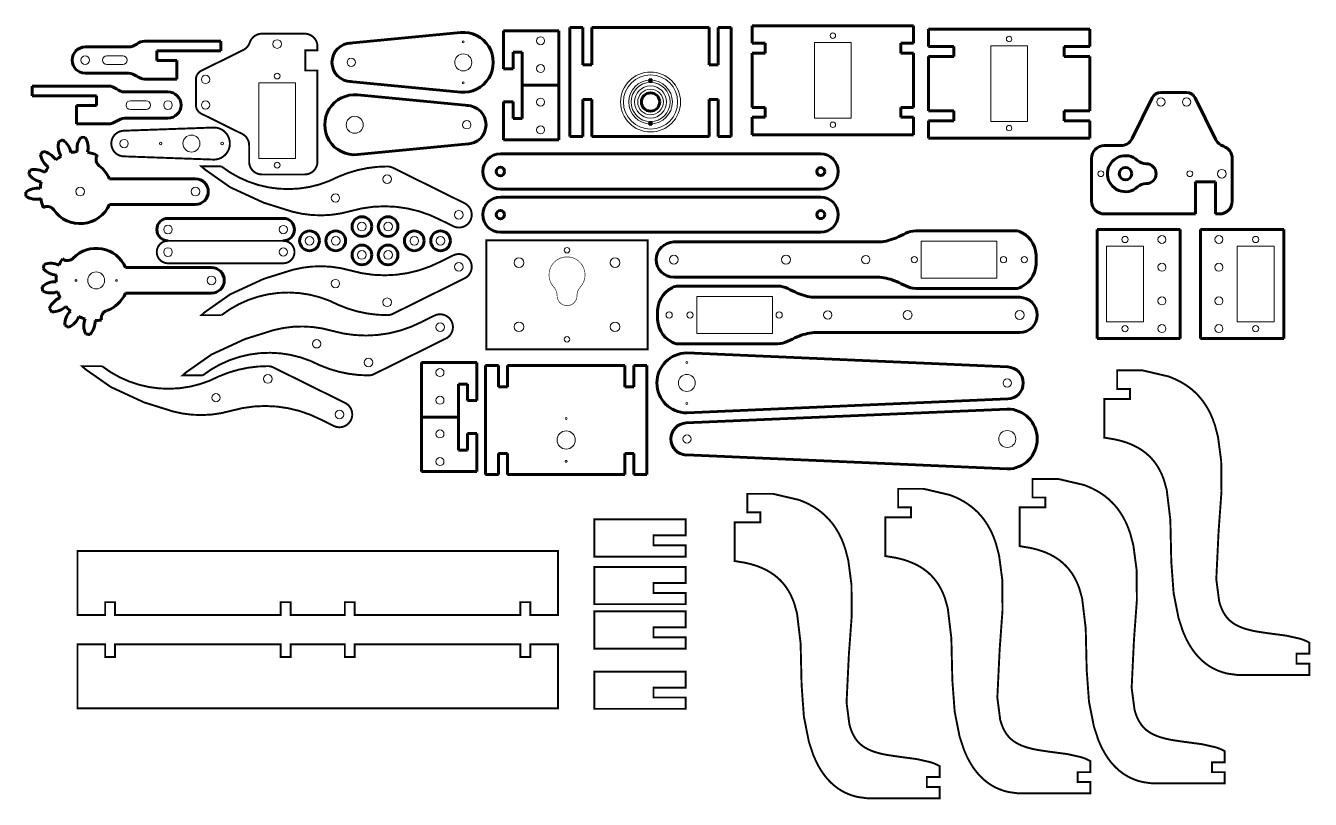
# Model space of a CAD drawing. Header units: millimetres. Extents: x 104 to 909, y -370 to 77.
# Drawn here: x 508.2 to 909.2, y -182.3 to 59.1 of the extents above; entities that cross this region are included whole.
import ezdxf

# ---------------------------------------------------------------- set-up
doc = ezdxf.new("R2010")
doc.units = ezdxf.units.MM
for name, pattern in [('K5LT32768', [0]), ('K5LT_BASIC', [0]), ('K5LT_THIN', [0])]:
    doc.linetypes.add(name, pattern=pattern)

# ---------------------------------------------------------------- blocks, each defined once
blk = doc.blocks.new('U0')
at = {"color": 7, "linetype": 'K5LT_THIN', "lineweight": 18}
for p, q in [((886.45, -33.31), (886.45, -9.71)), ((886.45, -9.71), (897.95, -9.71)), ((897.95, -9.71), (897.95, -33.31)), ((897.95, -33.31), (886.45, -33.31))]:
    blk.add_line(p, q, dxfattribs=at)
blk = doc.blocks.new('U1')
at = {"color": 7, "linetype": 'K5LT_THIN', "lineweight": 18}
for p, q in [((845.66, -9.71), (845.66, -33.31)), ((857.16, -9.71), (845.66, -9.71)), ((857.16, -33.31), (857.16, -9.71)), ((845.66, -33.31), (857.16, -33.31))]:
    blk.add_line(p, q, dxfattribs=at)
blk = doc.blocks.new('U2')
at = {"color": 7, "linetype": 'K5LT_THIN', "lineweight": 18}
for p, q in [((787.76, -8.14), (811.36, -8.14)), ((787.76, -19.64), (787.76, -8.14)), ((811.36, -8.14), (811.36, -19.64)), ((811.36, -19.64), (787.76, -19.64))]:
    blk.add_line(p, q, dxfattribs=at)
blk = doc.blocks.new('U3')
at = {"color": 7, "linetype": 'K5LT_THIN', "lineweight": 18}
for p, q in [((741.32, -25.4), (717.72, -25.4)), ((717.72, -25.4), (717.72, -36.9)), ((741.32, -36.9), (741.32, -25.4)), ((717.72, -36.9), (741.32, -36.9))]:
    blk.add_line(p, q, dxfattribs=at)
blk = doc.blocks.new('U73')
at = {"color": 5, "linetype": 'K5LT_BASIC', "true_color": 0x0000ff, "const_width": 0.6}
blk.add_lwpolyline([(605.89, -28.04, 0.103175), (621.08, -31.21, 0.116024), (622.87, -30.79), (645.23, -19.73, 1), (641.69, -12.56), (637.68, -14.54, -0.19194), (609.67, -17.29, 0.13584), (591.53, -17.08), (582.51, -19.9), (572.09, -24.7), (564.22, -30.22), (563.09, -31.21), (569.34, -31.21, -0.292921)], format="xyb", close=True, dxfattribs=at)
at = {"color": 7, "linetype": 'K5LT32768', "lineweight": 18}
for centre, radius in [((643.46, -16.15), 1.35), ((604.93, -21.36), 1.3), ((621.09, -27.21), 1.35)]:
    blk.add_circle(centre, radius, dxfattribs=at)
blk = doc.blocks.new('U74')
at = {"color": 5, "linetype": 'K5LT_BASIC', "true_color": 0x0000ff, "const_width": 0.6}
blk.add_lwpolyline([(605.89, 12.01, -0.103175), (621.08, 15.18, -0.116024), (622.87, 14.76), (645.23, 3.7, -1), (641.69, -3.47), (637.68, -1.49, 0.19194), (609.67, 1.26, -0.13584), (591.53, 1.05), (582.51, 3.87), (572.09, 8.67), (564.22, 14.19), (563.09, 15.18), (569.34, 15.18, 0.292921)], format="xyb", close=True, dxfattribs=at)
at = {"color": 7, "linetype": 'K5LT32768', "lineweight": 18}
for centre, radius in [((621.09, 11.18), 1.35), ((604.93, 5.33), 1.3), ((643.46, 0.12), 1.35)]:
    blk.add_circle(centre, radius, dxfattribs=at)
blk = doc.blocks.new('U75')
at = {"color": 5, "linetype": 'K5LT_BASIC', "true_color": 0x0000ff, "const_width": 0.6}
blk.add_lwpolyline([(552.64, -8.02, 1), (552.64, -15.02), (588.64, -15.02, 1), (588.64, -8.02)], format="xyb", close=True, dxfattribs=at)
at = {"color": 7, "linetype": 'K5LT32768', "lineweight": 18}
for centre, radius in [((552.64, -11.52), 1.35), ((588.64, -11.52), 1.3)]:
    blk.add_circle(centre, radius, dxfattribs=at)
blk = doc.blocks.new('U76')
at = {"color": 5, "linetype": 'K5LT_BASIC', "lineweight": 60, "true_color": 0x0000ff}
blk.add_line((552.64, -1.02), (588.64, -1.02), dxfattribs=at)
at = {"color": 7, "linetype": 'K5LT32768', "lineweight": 18}
for centre, radius in [((552.64, -4.52), 1.35), ((588.64, -4.52), 1.3)]:
    blk.add_circle(centre, radius, dxfattribs=at)
at = {"color": 5, "linetype": 'K5LT_BASIC', "lineweight": 60, "true_color": 0x0000ff}
for centre, start, end in [((552.64, -4.52), 90, 270), ((588.64, -4.52), 270, 90)]:
    blk.add_arc(centre, 3.5, start, end, dxfattribs=at)
blk = doc.blocks.new('U77')
at = {"color": 5, "linetype": 'K5LT_BASIC', "lineweight": 60, "true_color": 0x0000ff}
for p, q in [((513.96, -15.4), (513.63, -16.62)), ((519.89, -13.78), (519.67, -13.64)), ((542.06, -16.36), (539.38, -16.36)), ((566.22, -16.36), (542.06, -16.36)), ((539.38, -24.36), (542.06, -24.36)), ((542.06, -24.36), (566.22, -24.36)), ((531.87, -32.75), (531.83, -32.5))]:
    blk.add_line(p, q, dxfattribs=at)
at = {"color": 7, "linetype": 'K5LT_THIN', "lineweight": 18}
for centre, radius in [((530.22, -20.36), 2.65), ((523.92, -20.36), 0.3), ((536.52, -20.36), 0.3)]:
    blk.add_circle(centre, radius, dxfattribs=at)
at = {"color": 7, "linetype": 'K5LT32768', "lineweight": 18}
blk.add_circle((566.22, -20.36), 1.35, dxfattribs=at)
at = {"color": 5, "linetype": 'K5LT_BASIC', "lineweight": 60, "true_color": 0x0000ff}
for centre, radius, start, end in [((530.22, -20.36), 10, 23.5782, 135.9557), ((516.01, -20.76), 5.74, 62.7358, 110.9401), ((530.22, -20.36), 12.5, 147.4927, 157.8902), ((521.23, -11.67), 2.5, 237.4927, 315.9557), ((518.07, -12.98), 5.74, 219.3749, 267.5791), ((530.22, -20.36), 12.5, 172.4247, 181.8902), ((566.22, -20.36), 4, 270, 90), ((517.4, -26.5), 5.74, 86.7358, 134.9401), ((530.22, -20.36), 17, 187.025, 191.29), ((516.12, -18.56), 5.74, 243.3749, 291.5791), ((530.22, -20.36), 12.5, 196.4247, 205.8902), ((521, -31.18), 5.74, 110.7358, 158.9401), ((530.22, -20.36), 10, 289.1292, 336.4218), ((530.22, -20.36), 17, 211.025, 215.29), ((516.6, -24.45), 5.74, 267.3749, 315.5791), ((526.2, -34), 5.74, 134.7358, 182.9401), ((530.22, -20.36), 12.5, 220.4247, 229.8902), ((519.44, -29.63), 5.74, 291.3749, 339.5791), ((530.22, -20.36), 12.5, 244.4247, 253.8902), ((534.31, -32.17), 2.5, 109.1292, 187.5923), ((530.22, -20.36), 17, 235.025, 239.29), ((532.09, -34.45), 5.74, 158.7358, 206.9401), ((524.15, -33.21), 5.74, 315.3749, 3.5791), ((530.22, -20.36), 12.5, 268.4247, 277.5923), ((530.22, -20.36), 17, 259.025, 263.29)]:
    blk.add_arc(centre, radius, start, end, dxfattribs=at)
blk = doc.blocks.new('U78')
at = {"color": 5, "linetype": 'K5LT_BASIC', "lineweight": 60, "true_color": 0x0000ff}
for p, q in [((526.79, 24.26), (525.53, 24.33)), ((530.42, 18.42), (530.53, 18.65)), ((537.06, 11.33), (534.38, 11.33)), ((561.22, 11.33), (537.06, 11.33)), ((513.72, 2.41), (513.96, 2.51)), ((534.38, 3.33), (537.06, 3.33)), ((537.06, 3.33), (561.22, 3.33))]:
    blk.add_line(p, q, dxfattribs=at)
at = {"color": 7, "linetype": 'K5LT32768', "lineweight": 18}
for centre in [(525.22, 7.33), (561.22, 7.33)]:
    blk.add_circle(centre, 1.35, dxfattribs=at)
at = {"color": 5, "linetype": 'K5LT_BASIC', "lineweight": 60, "true_color": 0x0000ff}
for centre, radius, start, end in [((529.99, 20.72), 5.74, 141.0298, 189.2341), ((521.96, 21.17), 5.74, 344.3907, 32.595), ((524.13, 21.5), 5.74, 165.0298, 213.2341), ((525.22, 7.33), 17, 108.6799, 112.9449), ((516.61, 18.65), 5.74, 8.3907, 56.595), ((525.22, 7.33), 17, 132.6799, 136.9449), ((518.46, 19.84), 5.74, 189.0298, 237.2341), ((512.75, 14.17), 5.74, 32.3907, 80.595), ((525.22, 7.33), 12.5, 118.0796, 127.5452), ((525.22, 7.33), 12.5, 94.0796, 103.5452), ((525.22, 7.33), 12.5, 64.8529, 79.5452), ((532.68, 17.35), 2.5, 154.8529, 233.3159), ((525.22, 7.33), 17, 156.6799, 160.9449), ((513.96, 16.01), 5.74, 213.0298, 261.2341), ((511.05, 8.51), 5.74, 56.3907, 104.595), ((525.22, 7.33), 12.5, 142.0796, 151.5452), ((525.22, 7.33), 10, 23.5782, 53.3159), ((511.8, 2.64), 5.74, 80.3907, 128.595), ((525.22, 7.33), 12.5, 166.0796, 175.5452), ((561.22, 7.33), 4, 270, 90), ((525.22, 7.33), 17, 180.6799, 184.9449), ((511.4, 10.68), 5.74, 237.0298, 285.2341), ((525.22, 7.33), 12.5, 190.0796, 203.1677), ((514.94, 0.21), 2.5, 34.7047, 113.1677), ((525.22, 7.33), 10, 214.7047, 336.4218)]:
    blk.add_arc(centre, radius, start, end, dxfattribs=at)
blk = doc.blocks.new('U80')
at = {"color": 7, "linetype": 'K5LT_THIN', "lineweight": 18}
for p, q in [((580.97, 17.68), (580.97, 41.28)), ((580.97, 41.28), (592.47, 41.28)), ((592.47, 41.28), (592.47, 17.68)), ((592.47, 17.68), (580.97, 17.68))]:
    blk.add_line(p, q, dxfattribs=at)
blk = doc.blocks.new('U79')
at = {"color": 5, "linetype": 'K5LT_BASIC', "true_color": 0x0000ff, "const_width": 0.6}
blk.add_lwpolyline([(581.97, 12.68), (595.3, 12.68, 0.414214), (599.3, 16.68), (599.3, 45.12), (595.55, 45.12), (595.55, 51.42), (599.3, 51.42), (599.3, 52.6, 0.414214), (595.3, 56.6), (581.97, 56.6, 0.323939), (578.17, 53.85, -0.201086), (576.15, 51.52), (563.03, 45.03, 0.285246), (561.36, 42.34), (561.36, 34.34, 0.285246), (563.03, 31.65), (575.75, 25.36, -0.285246), (577.97, 21.78), (577.97, 16.68, 0.414214)], format="xyb", close=True, dxfattribs=at)
at = {"color": 7, "linetype": 'K5LT32768', "lineweight": 18}
for centre, radius in [((586.72, 53.38), 1.35), ((564.36, 42.34), 1.3), ((564.36, 34.34), 1.3)]:
    blk.add_circle(centre, radius, dxfattribs=at)
at = {"color": 7, "linetype": 'K5LT_THIN', "lineweight": 18}
for centre in [(586.72, 43.38), (586.72, 15.58)]:
    blk.add_circle(centre, 0.9, dxfattribs=at)
blk.add_blockref('U80', (0, 0))
blk = doc.blocks.new('U81')
at = {"color": 5, "linetype": 'K5LT_BASIC', "lineweight": 60, "true_color": 0x0000ff}
for p, q in [((526.8, 52.45), (540.43, 52.45)), ((569.15, 54.26), (545.4, 54.26)), ((569.15, 51.26), (569.15, 54.26)), ((549.15, 48.26), (549.15, 51.26)), ((549.15, 51.26), (569.15, 51.26)), ((555.4, 48.26), (549.15, 48.26)), ((555.4, 42.46), (555.4, 48.26)), ((526.8, 44.28), (540.43, 44.28)), ((555.4, 42.46), (545.4, 42.46))]:
    blk.add_line(p, q, dxfattribs=at)
at = {"color": 7, "linetype": 'K5LT_THIN', "lineweight": 18}
for p, q in [((533.57, 49.71), (538.54, 49.71)), ((533.57, 47.01), (538.54, 47.01))]:
    blk.add_line(p, q, dxfattribs=at)
blk.add_circle((526.8, 48.36), 1.35, dxfattribs=at)
at = {"color": 5, "linetype": 'K5LT_BASIC', "lineweight": 60, "true_color": 0x0000ff}
blk.add_arc((526.8, 48.36), 4.09, 90, 270, dxfattribs=at)
at = {"color": 7, "linetype": 'K5LT_THIN', "lineweight": 18}
for centre, start, end in [((533.57, 48.36), 90, 270), ((538.54, 48.36), 270, 90)]:
    blk.add_arc(centre, 1.35, start, end, dxfattribs=at)
at = {"color": 5, "linetype": 'K5LT_BASIC', "lineweight": 60, "true_color": 0x0000ff}
for points in [[(545.4, 54.26), (543.51, 54.35), (542.25, 52.42), (540.32, 52.45)], [(545.4, 42.46), (543.51, 42.38), (542.25, 44.31), (540.32, 44.28)]]:
    blk.add_open_spline(points, degree=3, dxfattribs=at)
blk = doc.blocks.new('U82')
at = {"color": 5, "linetype": 'K5LT_BASIC', "lineweight": 60, "true_color": 0x0000ff}
for p, q in [((510.29, 40.24), (534.04, 40.24)), ((510.29, 40.24), (510.29, 37.24)), ((530.29, 37.24), (510.29, 37.24)), ((530.29, 34.24), (530.29, 37.24)), ((552.64, 38.43), (539, 38.43)), ((524.04, 28.44), (524.04, 34.24)), ((524.04, 34.24), (530.29, 34.24)), ((524.04, 28.44), (534.04, 28.44)), ((552.64, 30.25), (539, 30.25))]:
    blk.add_line(p, q, dxfattribs=at)
at = {"color": 7, "linetype": 'K5LT_THIN', "lineweight": 18}
for p, q in [((545.86, 35.69), (540.9, 35.69)), ((545.86, 32.99), (540.9, 32.99))]:
    blk.add_line(p, q, dxfattribs=at)
blk.add_circle((552.64, 34.34), 1.35, dxfattribs=at)
at = {"color": 5, "linetype": 'K5LT_BASIC', "lineweight": 60, "true_color": 0x0000ff}
blk.add_arc((552.64, 34.34), 4.09, 270, 90, dxfattribs=at)
at = {"color": 7, "linetype": 'K5LT_THIN', "lineweight": 18}
for centre, start, end in [((540.9, 34.34), 90, 270), ((545.86, 34.34), 270, 90)]:
    blk.add_arc(centre, 1.35, start, end, dxfattribs=at)
at = {"color": 5, "linetype": 'K5LT_BASIC', "lineweight": 60, "true_color": 0x0000ff}
for points in [[(534.04, 40.24), (535.93, 40.33), (537.19, 38.39), (539.12, 38.43)], [(534.04, 28.44), (535.93, 28.35), (537.19, 30.29), (539.12, 30.25)]]:
    blk.add_open_spline(points, degree=3, dxfattribs=at)
blk = doc.blocks.new('U83')
at = {"color": 5, "linetype": 'K5LT_BASIC', "true_color": 0x0000ff, "const_width": 0.6}
blk.add_lwpolyline([(566.71, 27.32, -1.048809), (566.71, 17.33), (538.76, 18.33, -0.953463), (538.76, 26.32)], format="xyb", close=True, dxfattribs=at)
at = {"color": 7, "linetype": 'K5LT_THIN', "lineweight": 18}
for centre, radius in [((559.95, 22.33), 2.65), ((538.95, 22.33), 1.3), ((550.35, 22.33), 0.402), ((569.55, 22.33), 0.402)]:
    blk.add_circle(centre, radius, dxfattribs=at)
blk = doc.blocks.new('U84')
at = {"color": 5, "linetype": 'K5LT_BASIC', "true_color": 0x0000ff, "const_width": 0.6}
blk.add_lwpolyline([(600.02, -46.84, 0.103175), (615.21, -50.01, 0.116024), (616.99, -49.59), (639.36, -38.53, 1), (635.81, -31.36), (631.8, -33.34, -0.19194), (603.8, -36.08, 0.13584), (585.66, -35.87), (576.64, -38.69), (566.22, -43.5), (558.35, -49.01), (557.22, -50.01), (563.47, -50.01, -0.292921)], format="xyb", close=True, dxfattribs=at)
at = {"color": 7, "linetype": 'K5LT32768', "lineweight": 18}
for centre, radius in [((637.59, -34.94), 1.35), ((599.06, -40.16), 1.3), ((615.22, -46.01), 1.35)]:
    blk.add_circle(centre, radius, dxfattribs=at)
blk = doc.blocks.new('U85')
at = {"color": 5, "linetype": 'K5LT_BASIC', "true_color": 0x0000ff, "const_width": 0.6}
blk.add_lwpolyline([(568.58, -50.29, -0.103175), (583.78, -47.12, -0.116024), (585.56, -47.54), (607.93, -58.6, -1), (604.38, -65.77), (600.37, -63.79, 0.19194), (572.36, -61.05, -0.13584), (554.23, -61.26), (545.21, -58.44), (534.79, -53.63), (526.91, -48.12), (525.79, -47.12), (532.03, -47.12, 0.292921)], format="xyb", close=True, dxfattribs=at)
at = {"color": 7, "linetype": 'K5LT32768', "lineweight": 18}
for centre, radius in [((583.79, -51.12), 1.35), ((567.62, -56.97), 1.3), ((606.15, -62.19), 1.35)]:
    blk.add_circle(centre, radius, dxfattribs=at)
blk = doc.blocks.new('U87')
at = {"color": 7, "linetype": 'K5LT_THIN', "lineweight": 18}
for p, q in [((765.96, 53.89), (754.46, 53.89)), ((754.46, 53.89), (754.46, 30.29)), ((765.96, 30.29), (765.96, 53.89)), ((754.46, 30.29), (765.96, 30.29))]:
    blk.add_line(p, q, dxfattribs=at)
blk = doc.blocks.new('U86')
at = {"color": 5, "linetype": 'K5LT_BASIC', "lineweight": 60, "true_color": 0x0000ff}
for p, q in [((735.01, 59.09), (785.41, 59.09)), ((735.01, 53.66), (735.01, 59.09)), ((785.41, 53.66), (785.41, 59.09)), ((739.01, 53.66), (735.01, 53.66)), ((739.01, 50.56), (739.01, 53.66)), ((785.41, 53.66), (781.41, 53.66)), ((781.41, 53.66), (781.41, 50.56)), ((735.01, 33.62), (735.01, 50.56)), ((735.01, 50.56), (739.01, 50.56)), ((781.41, 50.56), (785.41, 50.56)), ((785.41, 50.56), (785.41, 33.62)), ((739.01, 33.62), (735.01, 33.62)), ((739.01, 30.52), (739.01, 33.62)), ((785.41, 33.62), (781.41, 33.62)), ((781.41, 33.62), (781.41, 30.52)), ((735.01, 30.52), (739.01, 30.52)), ((735.01, 30.52), (735.01, 25.09)), ((781.41, 30.52), (785.41, 30.52)), ((785.41, 25.09), (785.41, 30.52)), ((785.41, 25.09), (735.01, 25.09))]:
    blk.add_line(p, q, dxfattribs=at)
at = {"color": 7, "linetype": 'K5LT_THIN', "lineweight": 18}
for centre in [(760.21, 55.99), (760.21, 28.19)]:
    blk.add_circle(centre, 0.85, dxfattribs=at)
blk.add_blockref('U87', (0, 0))
blk = doc.blocks.new('U89')
at = {"color": 7, "linetype": 'K5LT_THIN', "lineweight": 18}
for p, q in [((820.96, 52.83), (809.46, 52.83)), ((809.46, 52.83), (809.46, 29.23)), ((820.96, 29.23), (820.96, 52.83)), ((809.46, 29.23), (820.96, 29.23))]:
    blk.add_line(p, q, dxfattribs=at)
blk = doc.blocks.new('U88')
at = {"color": 5, "linetype": 'K5LT_BASIC', "lineweight": 60, "true_color": 0x0000ff}
for p, q in [((790.01, 58.03), (840.41, 58.03)), ((790.01, 52.6), (790.01, 58.03)), ((840.41, 52.6), (840.41, 58.03)), ((790.01, 52.6), (798.01, 52.6)), ((798.01, 52.6), (798.01, 49.5)), ((840.41, 52.6), (832.41, 52.6)), ((832.41, 52.6), (832.41, 49.5)), ((790.01, 32.56), (790.01, 49.5)), ((798.01, 49.5), (790.01, 49.5)), ((832.41, 49.5), (840.41, 49.5)), ((840.41, 32.56), (840.41, 49.5)), ((790.01, 32.56), (798.01, 32.56)), ((798.01, 32.56), (798.01, 29.46)), ((840.41, 32.56), (832.41, 32.56)), ((832.41, 32.56), (832.41, 29.46)), ((790.01, 29.46), (790.01, 24.03)), ((798.01, 29.46), (790.01, 29.46)), ((832.41, 29.46), (840.41, 29.46)), ((840.41, 29.46), (840.41, 24.03)), ((840.41, 24.03), (790.01, 24.03))]:
    blk.add_line(p, q, dxfattribs=at)
at = {"color": 7, "linetype": 'K5LT_THIN', "lineweight": 18}
for centre in [(815.21, 54.93), (815.21, 27.13)]:
    blk.add_circle(centre, 0.85, dxfattribs=at)
blk.add_blockref('U89', (0, 0))

msp = doc.modelspace()

# ---------------------------------------------------------------- linework, layer by layer
at = {"color": 5, "linetype": 'K5LT_BASIC', "lineweight": 60, "true_color": 0x0000ff}
for p, q in [((643.94, 56.97), (609.26, 53.63)), ((657.4, 57.49), (674.7, 57.49)), ((657.4, 45.64), (657.4, 57.49)), ((674.7, 40.49), (674.7, 57.49)), ((678.08, 24.49), (678.08, 58.49)), ((678.08, 58.49), (682.13, 58.49)), ((682.13, 58.49), (682.13, 46.93)), ((684.93, 58.49), (684.93, 46.93)), ((684.93, 58.49), (721.63, 58.49)), ((721.63, 58.49), (721.63, 46.93)), ((728.48, 58.49), (724.43, 58.49)), ((724.43, 58.49), (724.43, 46.93)), ((728.48, 24.49), (728.48, 58.49)), ((663.2, 50.79), (660.4, 50.79)), ((660.4, 50.79), (660.4, 45.64)), ((663.2, 40.49), (663.2, 50.79)), ((660.4, 45.64), (657.4, 45.64)), ((682.13, 46.93), (684.93, 46.93)), ((721.63, 46.93), (724.43, 46.93)), ((643.94, 38.35), (609.26, 41.69)), ((663.2, 40.49), (663.2, 30.19)), ((674.7, 40.49), (663.2, 40.49)), ((674.7, 40.49), (674.7, 23.49)), ((611.81, 37.49), (646.49, 34.15)), ((859.91, 36.62), (853.62, 23.9)), ((870.6, 38.29), (862.6, 38.29)), ((879.78, 23.5), (873.29, 36.62)), ((657.4, 35.34), (657.4, 23.49)), ((660.4, 35.34), (657.4, 35.34)), ((660.4, 30.19), (660.4, 35.34)), ((682.13, 24.49), (682.13, 36.05)), ((682.13, 36.05), (684.93, 36.05)), ((684.93, 24.49), (684.93, 36.05)), ((721.63, 24.49), (721.63, 36.05)), ((721.63, 36.05), (724.43, 36.05)), ((724.43, 24.49), (724.43, 36.05)), ((663.2, 30.19), (660.4, 30.19)), ((678.08, 24.49), (682.13, 24.49)), ((721.63, 24.49), (684.93, 24.49)), ((728.48, 24.49), (724.43, 24.49)), ((611.81, 18.87), (646.49, 22.21)), ((657.4, 23.49), (674.7, 23.49)), ((850.04, 21.67), (844.94, 21.67)), ((656.4, 19.09), (756.4, 19.09)), ((840.94, 17.67), (840.94, 4.35)), ((884.87, 4.35), (884.87, 17.67)), ((845.94, 13.38), (845.94, 12.47)), ((656.4, 8.09), (756.4, 8.09)), ((873.38, 0.35), (873.38, 10.35)), ((873.38, 10.35), (879.68, 10.35)), ((879.68, 10.35), (879.68, 0.35)), ((656.4, 5.64), (756.4, 5.64)), ((844.94, 0.35), (873.38, 0.35)), ((879.68, 0.35), (880.87, 0.35)), ((656.4, -5.36), (756.4, -5.36)), ((817.16, -4.89), (786.06, -4.89)), ((842.66, -4.51), (868.66, -4.51)), ((842.66, -4.51), (842.66, -38.51)), ((868.66, -4.51), (868.66, -38.51)), ((900.95, -4.51), (874.95, -4.51)), ((874.95, -4.51), (874.95, -38.51)), ((900.95, -4.51), (900.95, -38.51)), ((774.8, -8.39), (710.56, -8.39)), ((710.56, -19.39), (774.8, -19.39)), ((711.92, -22.15), (743.02, -22.15)), ((786.06, -22.89), (817.16, -22.89)), ((754.28, -25.65), (818.52, -25.65)), ((818.52, -36.65), (754.28, -36.65)), ((842.66, -38.51), (868.66, -38.51)), ((900.95, -38.51), (874.95, -38.51)), ((743.02, -40.15), (711.92, -40.15)), ((714.61, -43.02), (814.83, -47.37)), ((631.8, -63.01), (631.8, -46.01)), ((649.1, -46.01), (631.8, -46.01)), ((649.1, -57.86), (649.1, -46.01)), ((651.75, -80.95), (651.75, -46.95)), ((655.8, -46.95), (651.75, -46.95)), ((655.8, -53.55), (655.8, -46.95)), ((658.6, -53.55), (658.6, -46.95)), ((658.6, -46.95), (695.3, -46.95)), ((695.3, -53.55), (695.3, -46.95)), ((698.1, -46.95), (702.15, -46.95)), ((698.1, -53.55), (698.1, -46.95)), ((702.15, -46.95), (702.15, -80.95)), ((643.3, -63.01), (643.3, -52.71)), ((643.3, -52.71), (646.1, -52.71)), ((646.1, -52.71), (646.1, -57.86)), ((655.8, -53.55), (658.6, -53.55)), ((698.1, -53.55), (695.3, -53.55)), ((646.1, -57.86), (649.1, -57.86)), ((714.61, -61.72), (814.83, -57.36)), ((631.8, -63.01), (631.8, -80.01)), ((631.8, -63.01), (643.3, -63.01)), ((643.3, -63.01), (643.3, -73.31)), ((814.65, -60.5), (714.43, -64.85)), ((646.1, -68.16), (649.1, -68.16)), ((646.1, -73.31), (646.1, -68.16)), ((649.1, -68.16), (649.1, -80.01)), ((643.3, -73.31), (646.1, -73.31)), ((655.8, -74.35), (655.8, -80.95)), ((655.8, -74.35), (658.6, -74.35)), ((658.6, -74.35), (658.6, -80.95)), ((698.1, -74.35), (695.3, -74.35)), ((695.3, -74.35), (695.3, -80.95)), ((698.1, -74.35), (698.1, -80.95)), ((814.65, -79.2), (714.43, -74.84)), ((649.1, -80.01), (631.8, -80.01)), ((655.8, -80.95), (651.75, -80.95)), ((658.6, -80.95), (695.3, -80.95)), ((698.1, -80.95), (702.15, -80.95))]:
    msp.add_line(p, q, dxfattribs=at)
at = {"color": 5, "linetype": 'K5LT_BASIC', "true_color": 0x0000ff, "const_width": 0.6}
for points in [[(652.01, -7.85), (702.41, -7.85), (702.41, -41.85), (652.01, -41.85)], [(856.94, -48.46), (865.05, -50.36), (866.86, -51.1), (866.92, -51.12), (867.03, -51.17), (867.25, -51.27), (867.68, -51.48), (868.54, -51.92), (869.38, -52.39), (869.43, -52.42), (869.52, -52.47), (869.71, -52.59), (870.09, -52.83), (870.84, -53.32), (871.58, -53.87), (871.63, -53.9), (871.71, -53.97), (871.88, -54.1), (872.21, -54.36), (872.86, -54.92), (873.53, -55.55), (873.56, -55.58), (873.64, -55.66), (873.79, -55.8), (874.08, -56.1), (874.64, -56.72), (875.24, -57.44), (875.28, -57.49), (875.34, -57.57), (875.47, -57.74), (875.73, -58.07), (876.22, -58.76), (876.76, -59.6), (876.79, -59.64), (876.85, -59.74), (876.96, -59.93), (877.19, -60.31), (877.61, -61.08), (878.09, -62.05), (878.12, -62.11), (878.17, -62.21), (878.27, -62.43), (878.46, -62.87), (878.82, -63.75), (879.46, -65.54), (880.43, -69.21), (881.42, -76.71), (881.51, -86.27), (880.61, -98.67), (879.89, -113.58), (880.77, -120.38), (880.78, -120.43), (880.8, -120.52), (880.85, -120.71), (880.96, -121.08), (881.2, -121.81), (881.38, -122.31), (881.39, -122.34), (881.42, -122.41), (881.47, -122.55), (881.59, -122.83), (881.84, -123.37), (882.06, -123.8), (882.07, -123.82), (882.1, -123.88), (882.16, -123.99), (882.28, -124.2), (882.55, -124.63), (882.79, -124.99), (882.81, -125.01), (882.84, -125.06), (882.9, -125.14), (883.03, -125.32), (883.31, -125.65), (883.57, -125.95), (883.59, -125.97), (883.62, -126), (883.69, -126.08), (883.83, -126.22), (884.12, -126.49), (884.42, -126.75), (884.44, -126.77), (884.48, -126.8), (884.55, -126.86), (884.71, -126.98), (885.02, -127.21), (885.39, -127.46), (885.41, -127.47), (885.46, -127.5), (885.55, -127.56), (885.72, -127.67), (886.09, -127.87), (886.56, -128.12), (886.59, -128.14), (886.64, -128.16), (886.75, -128.21), (886.97, -128.32), (887.41, -128.51), (888.02, -128.75), (888.05, -128.76), (888.12, -128.79), (888.26, -128.84), (888.53, -128.93), (889.09, -129.11), (889.91, -129.35), (889.95, -129.36), (890.04, -129.38), (890.23, -129.43), (890.6, -129.52), (891.34, -129.69), (892.83, -129.97), (895.83, -130.42), (901.85, -131.22), (906.14, -132.19), (907.05, -132.51), (907.09, -132.52), (907.18, -132.56), (907.36, -132.63), (907.71, -132.78), (908.41, -133.11), (908.94, -133.4), (908.94, -136.84), (904.94, -136.84), (904.94, -139.94), (908.94, -139.94), (908.94, -143.46), (886.44, -143.46), (883.55, -143.07), (883.5, -143.06), (883.4, -143.04), (883.2, -142.99), (882.81, -142.9), (882.02, -142.68), (881.51, -142.52), (881.47, -142.51), (881.39, -142.48), (881.23, -142.42), (880.91, -142.31), (880.27, -142.05), (879.59, -141.75), (879.56, -141.73), (879.48, -141.7), (879.33, -141.62), (879.03, -141.47), (878.44, -141.15), (877.78, -140.75), (877.75, -140.73), (877.67, -140.68), (877.53, -140.59), (877.24, -140.39), (876.69, -139.99), (876.05, -139.49), (876.02, -139.46), (875.95, -139.4), (875.81, -139.29), (875.54, -139.05), (875.01, -138.56), (874.38, -137.93), (874.35, -137.89), (874.28, -137.82), (874.15, -137.67), (873.89, -137.38), (873.39, -136.78), (872.77, -135.98), (872.74, -135.93), (872.67, -135.84), (872.54, -135.66), (872.29, -135.3), (871.81, -134.55), (871.2, -133.52), (871.17, -133.46), (871.1, -133.35), (870.98, -133.12), (870.73, -132.65), (870.27, -131.71), (869.44, -129.79), (868.13, -125.81), (866.57, -117.96), (865.84, -108.05), (865.55, -95.09), (864.42, -85.74), (863.58, -82.74), (863.57, -82.69), (863.53, -82.58), (863.45, -82.36), (863.29, -81.94), (862.95, -81.09), (862.62, -80.35), (862.6, -80.31), (862.56, -80.22), (862.47, -80.04), (862.29, -79.69), (861.9, -78.99), (861.51, -78.33), (861.49, -78.3), (861.44, -78.22), (861.34, -78.07), (861.13, -77.76), (860.71, -77.17), (860.25, -76.59), (860.22, -76.55), (860.16, -76.49), (860.05, -76.36), (859.82, -76.09), (859.35, -75.59), (858.82, -75.06), (858.79, -75.03), (858.72, -74.97), (858.6, -74.86), (858.34, -74.63), (857.81, -74.19), (857.19, -73.71), (857.16, -73.69), (857.09, -73.64), (856.94, -73.53), (856.66, -73.34), (856.07, -72.95), (855.35, -72.53), (855.31, -72.51), (855.22, -72.46), (855.06, -72.37), (854.73, -72.2), (854.07, -71.87), (853.23, -71.5), (853.19, -71.48), (853.09, -71.44), (852.91, -71.37), (852.53, -71.22), (851.78, -70.94), (850.77, -70.62), (850.69, -70.59), (850.52, -70.55), (850.19, -70.45), (849.51, -70.27), (848.16, -69.96), (845.41, -69.5), (844.94, -69.44), (844.94, -57.36), (852.94, -57.36), (852.94, -54.26), (848.94, -54.26), (848.94, -48.46)], [(830.52, -82.31), (838.64, -84.21), (840.45, -84.94), (840.5, -84.97), (840.61, -85.02), (840.83, -85.12), (841.27, -85.33), (842.12, -85.77), (842.96, -86.24), (843.01, -86.26), (843.11, -86.32), (843.3, -86.44), (843.68, -86.67), (844.42, -87.17), (845.17, -87.72), (845.21, -87.75), (845.29, -87.81), (845.46, -87.95), (845.79, -88.21), (846.44, -88.77), (847.11, -89.4), (847.15, -89.43), (847.22, -89.51), (847.37, -89.65), (847.66, -89.95), (848.22, -90.57), (848.83, -91.29), (848.86, -91.33), (848.93, -91.42), (849.06, -91.58), (849.31, -91.92), (849.8, -92.61), (850.34, -93.45), (850.37, -93.49), (850.43, -93.59), (850.55, -93.78), (850.77, -94.16), (851.19, -94.93), (851.68, -95.9), (851.7, -95.96), (851.75, -96.06), (851.85, -96.28), (852.04, -96.71), (852.4, -97.59), (853.04, -99.39), (854.01, -103.06), (855, -110.56), (855.1, -120.12), (854.19, -132.52), (853.47, -147.43), (854.35, -154.23), (854.36, -154.28), (854.39, -154.37), (854.44, -154.56), (854.54, -154.93), (854.78, -155.66), (854.96, -156.15), (854.97, -156.19), (855, -156.26), (855.06, -156.4), (855.17, -156.67), (855.42, -157.22), (855.64, -157.65), (855.65, -157.67), (855.68, -157.73), (855.74, -157.84), (855.87, -158.05), (856.13, -158.48), (856.37, -158.84), (856.39, -158.86), (856.42, -158.9), (856.49, -158.99), (856.62, -159.16), (856.89, -159.5), (857.16, -159.8), (857.17, -159.82), (857.21, -159.85), (857.27, -159.92), (857.41, -160.06), (857.7, -160.34), (858.01, -160.6), (858.02, -160.62), (858.06, -160.65), (858.14, -160.71), (858.29, -160.83), (858.6, -161.06), (858.97, -161.31), (859, -161.32), (859.04, -161.35), (859.13, -161.41), (859.31, -161.51), (859.67, -161.72), (860.14, -161.97), (860.17, -161.98), (860.22, -162.01), (860.33, -162.06), (860.55, -162.16), (860.99, -162.36), (861.6, -162.6), (861.64, -162.61), (861.7, -162.64), (861.84, -162.68), (862.12, -162.78), (862.67, -162.96), (863.49, -163.19), (863.54, -163.21), (863.63, -163.23), (863.81, -163.28), (864.18, -163.37), (864.92, -163.54), (866.41, -163.82), (869.41, -164.27), (875.43, -165.07), (879.72, -166.04), (880.63, -166.36), (880.68, -166.37), (880.77, -166.41), (880.94, -166.48), (881.3, -166.63), (881.99, -166.96), (882.52, -167.25), (882.52, -170.69), (878.52, -170.69), (878.52, -173.79), (882.52, -173.79), (882.52, -177.31), (860.02, -177.31), (857.14, -176.92), (857.09, -176.91), (856.99, -176.89), (856.79, -176.84), (856.39, -176.75), (855.6, -176.53), (855.09, -176.37), (855.05, -176.35), (854.97, -176.33), (854.81, -176.27), (854.49, -176.15), (853.86, -175.9), (853.18, -175.6), (853.14, -175.58), (853.06, -175.54), (852.91, -175.47), (852.61, -175.32), (852.02, -174.99), (851.36, -174.6), (851.33, -174.58), (851.26, -174.53), (851.11, -174.44), (850.83, -174.24), (850.27, -173.84), (849.63, -173.34), (849.6, -173.31), (849.53, -173.25), (849.39, -173.14), (849.12, -172.9), (848.59, -172.41), (847.97, -171.77), (847.93, -171.74), (847.87, -171.67), (847.73, -171.52), (847.47, -171.23), (846.97, -170.63), (846.35, -169.82), (846.32, -169.78), (846.26, -169.69), (846.13, -169.51), (845.88, -169.15), (845.39, -168.4), (844.78, -167.37), (844.75, -167.31), (844.69, -167.19), (844.56, -166.96), (844.32, -166.5), (843.85, -165.56), (843.03, -163.64), (841.71, -159.66), (840.15, -151.81), (839.43, -141.9), (839.13, -128.94), (838.01, -119.59), (837.17, -116.59), (837.15, -116.54), (837.11, -116.43), (837.04, -116.21), (836.88, -115.78), (836.53, -114.94), (836.2, -114.2), (836.18, -114.16), (836.14, -114.07), (836.05, -113.89), (835.87, -113.53), (835.49, -112.84), (835.09, -112.18), (835.07, -112.14), (835.02, -112.07), (834.92, -111.91), (834.72, -111.61), (834.29, -111.02), (833.83, -110.44), (833.8, -110.4), (833.75, -110.34), (833.64, -110.2), (833.41, -109.94), (832.94, -109.44), (832.4, -108.91), (832.37, -108.88), (832.31, -108.82), (832.18, -108.7), (831.92, -108.48), (831.4, -108.04), (830.78, -107.56), (830.74, -107.54), (830.67, -107.49), (830.53, -107.38), (830.24, -107.18), (829.65, -106.8), (828.93, -106.38), (828.89, -106.36), (828.81, -106.31), (828.64, -106.22), (828.32, -106.05), (827.65, -105.72), (826.81, -105.35), (826.77, -105.33), (826.68, -105.29), (826.49, -105.22), (826.12, -105.07), (825.36, -104.79), (824.35, -104.47), (824.27, -104.44), (824.1, -104.39), (823.77, -104.3), (823.1, -104.12), (821.74, -103.81), (818.99, -103.35), (818.52, -103.29), (818.52, -91.21), (826.52, -91.21), (826.52, -88.11), (822.52, -88.11), (822.52, -82.31)], [(741.52, -86.96), (749.64, -88.86), (751.45, -89.59), (751.5, -89.62), (751.61, -89.67), (751.83, -89.77), (752.27, -89.98), (753.12, -90.42), (753.96, -90.89), (754.01, -90.91), (754.11, -90.97), (754.3, -91.09), (754.68, -91.32), (755.42, -91.82), (756.17, -92.37), (756.21, -92.4), (756.29, -92.46), (756.46, -92.6), (756.79, -92.86), (757.44, -93.42), (758.11, -94.05), (758.15, -94.08), (758.22, -94.16), (758.37, -94.3), (758.66, -94.6), (759.22, -95.22), (759.83, -95.94), (759.86, -95.98), (759.93, -96.07), (760.06, -96.23), (760.31, -96.57), (760.8, -97.26), (761.34, -98.1), (761.37, -98.14), (761.43, -98.24), (761.55, -98.43), (761.77, -98.81), (762.19, -99.58), (762.68, -100.55), (762.7, -100.61), (762.75, -100.71), (762.85, -100.93), (763.04, -101.36), (763.4, -102.24), (764.04, -104.04), (765.01, -107.71), (766, -115.21), (766.1, -124.77), (765.19, -137.17), (764.47, -152.08), (765.35, -158.88), (765.36, -158.93), (765.39, -159.02), (765.44, -159.21), (765.54, -159.58), (765.78, -160.31), (765.96, -160.8), (765.97, -160.84), (766, -160.91), (766.06, -161.05), (766.17, -161.32), (766.42, -161.87), (766.64, -162.3), (766.65, -162.32), (766.68, -162.38), (766.74, -162.49), (766.87, -162.7), (767.13, -163.13), (767.37, -163.49), (767.39, -163.51), (767.42, -163.55), (767.49, -163.64), (767.62, -163.81), (767.89, -164.15), (768.16, -164.45), (768.17, -164.47), (768.21, -164.5), (768.27, -164.57), (768.41, -164.71), (768.7, -164.99), (769.01, -165.25), (769.02, -165.27), (769.06, -165.3), (769.14, -165.36), (769.29, -165.48), (769.6, -165.71), (769.97, -165.96), (770, -165.97), (770.04, -166), (770.13, -166.06), (770.31, -166.16), (770.67, -166.37), (771.14, -166.62), (771.17, -166.63), (771.22, -166.66), (771.33, -166.71), (771.55, -166.81), (771.99, -167.01), (772.6, -167.25), (772.64, -167.26), (772.7, -167.29), (772.84, -167.33), (773.12, -167.43), (773.67, -167.61), (774.49, -167.84), (774.54, -167.86), (774.63, -167.88), (774.81, -167.93), (775.18, -168.02), (775.92, -168.19), (777.41, -168.47), (780.41, -168.92), (786.43, -169.72), (790.72, -170.69), (791.63, -171.01), (791.68, -171.02), (791.77, -171.06), (791.94, -171.13), (792.3, -171.28), (792.99, -171.61), (793.52, -171.9), (793.52, -175.34), (789.52, -175.34), (789.52, -178.44), (793.52, -178.44), (793.52, -181.96), (771.02, -181.96), (768.14, -181.57), (768.09, -181.56), (767.99, -181.54), (767.79, -181.49), (767.39, -181.4), (766.6, -181.18), (766.09, -181.02), (766.05, -181), (765.97, -180.98), (765.81, -180.92), (765.49, -180.8), (764.86, -180.55), (764.18, -180.25), (764.14, -180.23), (764.06, -180.19), (763.91, -180.12), (763.61, -179.97), (763.02, -179.64), (762.36, -179.25), (762.33, -179.23), (762.26, -179.18), (762.11, -179.09), (761.83, -178.89), (761.27, -178.49), (760.63, -177.99), (760.6, -177.96), (760.53, -177.9), (760.39, -177.79), (760.12, -177.55), (759.59, -177.06), (758.97, -176.42), (758.93, -176.39), (758.87, -176.32), (758.73, -176.17), (758.47, -175.88), (757.97, -175.28), (757.35, -174.47), (757.32, -174.43), (757.26, -174.34), (757.13, -174.16), (756.88, -173.8), (756.39, -173.05), (755.78, -172.02), (755.75, -171.96), (755.69, -171.84), (755.56, -171.61), (755.32, -171.15), (754.85, -170.21), (754.03, -168.29), (752.71, -164.31), (751.15, -156.46), (750.43, -146.55), (750.13, -133.59), (749.01, -124.24), (748.17, -121.24), (748.15, -121.19), (748.11, -121.08), (748.04, -120.86), (747.88, -120.43), (747.53, -119.59), (747.2, -118.85), (747.18, -118.81), (747.14, -118.72), (747.05, -118.54), (746.87, -118.18), (746.49, -117.49), (746.09, -116.83), (746.07, -116.79), (746.02, -116.72), (745.92, -116.56), (745.72, -116.26), (745.29, -115.67), (744.83, -115.09), (744.8, -115.05), (744.75, -114.99), (744.64, -114.85), (744.41, -114.59), (743.94, -114.09), (743.4, -113.56), (743.37, -113.53), (743.31, -113.47), (743.18, -113.35), (742.92, -113.13), (742.4, -112.69), (741.78, -112.21), (741.74, -112.19), (741.67, -112.14), (741.53, -112.03), (741.24, -111.83), (740.65, -111.45), (739.93, -111.03), (739.89, -111.01), (739.81, -110.96), (739.64, -110.87), (739.32, -110.7), (738.65, -110.37), (737.81, -110), (737.77, -109.98), (737.68, -109.94), (737.49, -109.87), (737.12, -109.72), (736.36, -109.44), (735.35, -109.12), (735.27, -109.09), (735.1, -109.04), (734.77, -108.95), (734.1, -108.77), (732.74, -108.46), (729.99, -108), (729.52, -107.94), (729.52, -95.86), (737.52, -95.86), (737.52, -92.76), (733.52, -92.76), (733.52, -86.96)], [(788.59, -85.41), (796.7, -87.31), (798.51, -88.04), (798.57, -88.07), (798.68, -88.12), (798.9, -88.22), (799.33, -88.43), (800.19, -88.87), (801.03, -89.34), (801.08, -89.36), (801.17, -89.42), (801.36, -89.54), (801.74, -89.77), (802.48, -90.27), (803.23, -90.82), (803.27, -90.85), (803.36, -90.91), (803.53, -91.05), (803.86, -91.31), (804.5, -91.87), (805.18, -92.5), (805.21, -92.53), (805.29, -92.61), (805.43, -92.75), (805.73, -93.05), (806.29, -93.67), (806.89, -94.39), (806.93, -94.43), (806.99, -94.52), (807.12, -94.68), (807.38, -95.02), (807.87, -95.71), (808.41, -96.55), (808.44, -96.59), (808.5, -96.69), (808.61, -96.88), (808.83, -97.26), (809.26, -98.03), (809.74, -99), (809.77, -99.06), (809.82, -99.16), (809.92, -99.38), (810.11, -99.81), (810.47, -100.69), (811.11, -102.49), (812.08, -106.16), (813.07, -113.66), (813.16, -123.22), (812.26, -135.62), (811.54, -150.53), (812.42, -157.33), (812.43, -157.38), (812.45, -157.47), (812.5, -157.66), (812.61, -158.03), (812.85, -158.76), (813.03, -159.25), (813.04, -159.29), (813.07, -159.36), (813.12, -159.5), (813.24, -159.77), (813.49, -160.32), (813.7, -160.75), (813.72, -160.77), (813.75, -160.83), (813.81, -160.94), (813.93, -161.15), (814.19, -161.58), (814.44, -161.94), (814.46, -161.96), (814.49, -162), (814.55, -162.09), (814.68, -162.26), (814.95, -162.6), (815.22, -162.9), (815.24, -162.92), (815.27, -162.95), (815.34, -163.02), (815.48, -163.16), (815.77, -163.44), (816.07, -163.7), (816.09, -163.72), (816.13, -163.75), (816.2, -163.81), (816.36, -163.93), (816.67, -164.16), (817.04, -164.41), (817.06, -164.42), (817.11, -164.45), (817.19, -164.51), (817.37, -164.61), (817.73, -164.82), (818.21, -165.07), (818.24, -165.08), (818.29, -165.11), (818.4, -165.16), (818.62, -165.26), (819.05, -165.46), (819.67, -165.7), (819.7, -165.71), (819.77, -165.74), (819.91, -165.78), (820.18, -165.88), (820.74, -166.06), (821.56, -166.29), (821.6, -166.31), (821.69, -166.33), (821.88, -166.38), (822.25, -166.47), (822.99, -166.64), (824.48, -166.92), (827.48, -167.37), (833.49, -168.17), (837.79, -169.14), (838.7, -169.46), (838.74, -169.47), (838.83, -169.51), (839.01, -169.58), (839.36, -169.73), (840.06, -170.06), (840.59, -170.35), (840.59, -173.79), (836.59, -173.79), (836.59, -176.89), (840.59, -176.89), (840.59, -180.41), (818.09, -180.41), (815.2, -180.02), (815.15, -180.01), (815.05, -179.99), (814.85, -179.94), (814.46, -179.85), (813.67, -179.63), (813.16, -179.47), (813.12, -179.45), (813.04, -179.43), (812.88, -179.37), (812.56, -179.25), (811.92, -179), (811.24, -178.7), (811.2, -178.68), (811.13, -178.64), (810.98, -178.57), (810.68, -178.42), (810.08, -178.09), (809.43, -177.7), (809.39, -177.68), (809.32, -177.63), (809.18, -177.54), (808.89, -177.34), (808.34, -176.94), (807.7, -176.44), (807.66, -176.41), (807.59, -176.35), (807.46, -176.24), (807.19, -176), (806.66, -175.51), (806.03, -174.87), (806, -174.84), (805.93, -174.77), (805.8, -174.62), (805.54, -174.33), (805.04, -173.73), (804.42, -172.92), (804.39, -172.88), (804.32, -172.79), (804.19, -172.61), (803.94, -172.25), (803.46, -171.5), (802.85, -170.47), (802.81, -170.41), (802.75, -170.29), (802.63, -170.06), (802.38, -169.6), (801.92, -168.66), (801.09, -166.74), (799.77, -162.76), (798.22, -154.91), (797.49, -145), (797.19, -132.04), (796.07, -122.69), (795.23, -119.69), (795.21, -119.64), (795.18, -119.53), (795.1, -119.31), (794.94, -118.88), (794.6, -118.04), (794.27, -117.3), (794.25, -117.26), (794.2, -117.17), (794.12, -116.99), (793.94, -116.63), (793.55, -115.94), (793.16, -115.28), (793.13, -115.24), (793.08, -115.17), (792.99, -115.01), (792.78, -114.71), (792.36, -114.12), (791.9, -113.54), (791.87, -113.5), (791.81, -113.44), (791.7, -113.3), (791.47, -113.04), (791, -112.54), (790.47, -112.01), (790.43, -111.98), (790.37, -111.92), (790.25, -111.8), (789.99, -111.58), (789.46, -111.14), (788.84, -110.66), (788.81, -110.64), (788.74, -110.59), (788.59, -110.48), (788.3, -110.28), (787.71, -109.9), (786.99, -109.48), (786.95, -109.46), (786.87, -109.41), (786.71, -109.32), (786.38, -109.15), (785.72, -108.82), (784.88, -108.45), (784.83, -108.43), (784.74, -108.39), (784.55, -108.32), (784.18, -108.17), (783.43, -107.89), (782.42, -107.57), (782.34, -107.54), (782.17, -107.49), (781.83, -107.4), (781.16, -107.22), (779.8, -106.91), (777.06, -106.45), (776.59, -106.39), (776.59, -94.31), (784.59, -94.31), (784.59, -91.21), (780.59, -91.21), (780.59, -85.41)], [(685.71, -94.93), (714.21, -94.93), (714.21, -99.93), (704.21, -99.93), (704.21, -103.03), (714.21, -103.03), (714.21, -106.55), (685.71, -106.55)], [(665.72, -124.77), (674.38, -124.77), (674.38, -104.77), (524.38, -104.77), (524.38, -124.77), (533.03, -124.77), (533.03, -120.77), (536.13, -120.77), (536.13, -124.77), (587.81, -124.77), (587.81, -120.77), (590.91, -120.77), (590.91, -124.77), (607.85, -124.77), (607.85, -120.77), (610.95, -120.77), (610.95, -124.77), (662.62, -124.77), (662.62, -120.77), (665.72, -120.77)], [(685.71, -109.77), (714.21, -109.77), (714.21, -114.77), (704.21, -114.77), (704.21, -117.87), (714.21, -117.87), (714.21, -121.39), (685.71, -121.39)], [(685.71, -123.61), (714.21, -123.61), (714.21, -128.61), (704.21, -128.61), (704.21, -131.71), (714.21, -131.71), (714.21, -135.23), (685.71, -135.23)], [(610.95, -133.89), (662.62, -133.89), (662.62, -137.89), (665.72, -137.89), (665.72, -133.89), (674.38, -133.89), (674.38, -153.89), (524.38, -153.89), (524.38, -133.89), (533.03, -133.89), (533.03, -137.89), (536.13, -137.89), (536.13, -133.89), (587.81, -133.89), (587.81, -137.89), (590.91, -137.89), (590.91, -133.89), (607.85, -133.89), (607.85, -137.89), (610.95, -137.89)], [(685.71, -142.41), (714.21, -142.41), (714.21, -147.41), (704.21, -147.41), (704.21, -150.51), (714.21, -150.51), (714.21, -154.03), (685.71, -154.03)]]:
    msp.add_lwpolyline(points, close=True, dxfattribs=at)
at = {"color": 7, "linetype": 'K5LT_THIN', "const_width": 0.18}
msp.add_lwpolyline([(677.66, -13.05, -0.623749), (681.36, -22.44, 0.187248), (680.31, -25.14, -1), (674.11, -25.14, 0.187248), (673.06, -22.44, -0.623749), (676.76, -13.05)], format="xyb", close=True, dxfattribs=at)
at = {"color": 7, "linetype": 'K5LT_THIN', "lineweight": 18}
for centre, radius in [((644.83, 54.03), 0.3), ((668.95, 54.39), 1.25), ((609.83, 47.66), 1.3), ((644.83, 47.66), 2.65), ((668.95, 45.74), 1.25), ((703.28, 35.29), 9.35), ((644.83, 41.29), 0.3), ((703.28, 35.29), 8.46), ((703.28, 35.29), 6.82), ((703.28, 35.29), 6.1), ((703.28, 35.29), 5), ((668.95, 35.24), 1.25), ((703.28, 35.29), 4), ((610.92, 28.18), 2.65), ((645.92, 28.18), 1.3), ((668.95, 26.59), 1.25), ((843.84, 12.92), 0.9), ((871.64, 12.92), 0.9), ((613.18, -3.59), 1.35), ((621.36, -3.59), 1.35), ((596.82, -8.02), 1.35), ((605, -8.02), 1.35), ((629.54, -8.02), 1.35), ((637.72, -8.02), 1.35), ((851.41, -7.61), 0.975), ((862.91, -7.61), 1.25), ((880.7, -7.61), 1.25), ((892.2, -7.61), 0.975), ((613.18, -12.44), 1.35), ((621.36, -12.44), 1.35), ((677.21, -10.95), 0.85), ((662.21, -14.85), 1.5), ((692.21, -14.85), 1.5), ((710.56, -13.89), 1.38), ((745.56, -13.89), 1.38), ((770.46, -13.89), 1.3), ((785.66, -13.89), 0.975), ((813.46, -13.89), 0.975), ((819.98, -13.89), 0.975), ((862.91, -16.26), 1.25), ((880.7, -16.26), 1.25), ((862.91, -26.76), 1.25), ((880.7, -26.76), 1.25), ((709.1, -31.15), 0.975), ((715.62, -31.15), 0.975), ((743.42, -31.15), 0.975), ((758.62, -31.15), 1.3), ((783.52, -31.15), 1.38), ((818.52, -31.15), 1.38), ((662.21, -34.85), 1.5), ((692.21, -34.85), 1.5), ((851.41, -35.41), 0.975), ((862.91, -35.41), 1.25), ((880.7, -35.41), 1.25), ((892.2, -35.41), 0.975), ((677.21, -38.75), 0.85), ((637.55, -49.11), 1.25), ((714.61, -45.99), 0.3), ((714.61, -52.37), 2.65), ((814.61, -52.37), 1.3), ((637.55, -57.76), 1.25), ((714.61, -58.74), 0.3), ((676.95, -63.48), 0.3), ((637.55, -68.26), 1.25), ((676.95, -70.15), 2.85), ((814.65, -69.85), 2.65), ((714.65, -69.85), 1.3), ((637.55, -76.91), 1.25), ((676.95, -76.82), 0.3)]:
    msp.add_circle(centre, radius, dxfattribs=at)
at = {"color": 5, "linetype": 'K5LT_BASIC', "lineweight": 60, "true_color": 0x0000ff}
for centre, radius in [((703.28, 41.96), 0.3), ((703.28, 35.29), 2.85), ((703.28, 28.62), 0.3), ((656.4, 13.59), 1.32), ((756.4, 13.59), 1.25), ((851.54, 12.92), 1.95), ((656.4, 0.14), 1.32), ((756.4, 0.14), 1.25), ((613.18, -3.59), 3.08), ((621.36, -3.59), 3.08), ((596.82, -8.02), 3.08), ((605, -8.02), 3.08), ((629.54, -8.02), 3.08), ((637.72, -8.02), 3.08), ((613.18, -12.44), 3.08), ((621.36, -12.44), 3.08)]:
    msp.add_circle(centre, radius, dxfattribs=at)
at = {"color": 7, "linetype": 'K5LT32768', "lineweight": 18}
for centre, radius in [((862.6, 35.29), 1.3), ((870.6, 35.29), 1.3), ((881.64, 12.92), 1.35)]:
    msp.add_circle(centre, radius, dxfattribs=at)
at = {"color": 5, "linetype": 'K5LT_BASIC', "lineweight": 60, "true_color": 0x0000ff}
for centre, radius, start, end in [((644.83, 47.66), 9.35, 264.5076, 95.4924), ((609.83, 47.66), 6, 90, 270), ((610.92, 28.18), 9.35, 84.5076, 275.4924), ((862.6, 35.29), 3, 90, 153.6823), ((870.6, 35.29), 3, 26.3177, 90), ((645.92, 28.18), 6, 270, 90), ((844.94, 17.67), 4, 90, 180), ((850.04, 25.67), 4, 270, 333.6823), ((883.36, 25.27), 4, 206.3177, 251.7966), ((880.87, 17.67), 4, 0, 71.7966), ((656.4, 13.59), 5.5, 90, 270), ((756.4, 13.59), 5.5, 270, 90), ((851.54, 12.92), 5.62, 47.5772, 175.3925), ((858.03, 20.02), 4, 227.5772, 270), ((851.54, 12.92), 5.62, 184.6075, 312.4228), ((858.03, 12.92), 3.1, 270, 90), ((858.03, 5.82), 4, 90, 132.4228), ((656.4, 0.14), 5.5, 90, 270), ((756.4, 0.14), 5.5, 270, 90), ((844.94, 4.35), 4, 180, 270), ((880.87, 4.35), 4, 270, 0), ((817.16, -8.89), 4, 61.3301, 90), ((710.56, -13.89), 5.5, 90, 270), ((711.92, -26.15), 4, 90, 118.6699), ((817.16, -18.89), 4, 270, 298.6699), ((818.52, -31.15), 5.5, 270, 90), ((711.92, -36.15), 4, 241.3301, 270), ((714.61, -52.37), 9.35, 90, 270), ((814.61, -52.37), 5, 272.4932, 87.5068), ((814.65, -69.85), 9.35, 270, 90), ((714.65, -69.85), 5, 92.4932, 267.5068)]:
    msp.add_arc(centre, radius, start, end, dxfattribs=at)
for points, knots in [([(774.8, -8.39), (776.59, -8.22), (780.45, -7.25), (783.89, -4.93), (786.06, -4.89)], [0, 0, 0, 0, 1.82281, 4, 4, 4, 4]), ([(786.06, -22.89), (783.89, -22.84), (780.45, -20.53), (776.59, -19.56), (774.8, -19.39)], [0, 0, 0, 0, 2.17719, 4, 4, 4, 4]), ([(754.28, -25.65), (752.49, -25.48), (748.63, -24.51), (745.19, -22.19), (743.02, -22.15)], [0, 0, 0, 0, 1.82281, 4, 4, 4, 4]), ([(743.02, -40.15), (745.19, -40.11), (748.63, -37.79), (752.49, -36.82), (754.28, -36.65)], [0, 0, 0, 0, 2.17719, 4, 4, 4, 4])]:
    msp.add_open_spline(points, degree=3, knots=knots, dxfattribs=at)
for points in [[(823.67, -13.89), (823.8, -9.96), (822.27, -7.12), (819.08, -5.38)], [(823.67, -13.89), (823.8, -17.82), (822.27, -20.65), (819.08, -22.4)], [(705.41, -31.15), (705.28, -27.22), (706.81, -24.39), (710, -22.64)], [(705.41, -31.15), (705.28, -35.08), (706.81, -37.91), (710, -39.66)]]:
    msp.add_open_spline(points, degree=3, dxfattribs=at)

# ---------------------------------------------------------------- block references
for name in ['U79', 'U86', 'U88', 'U81', 'U82', 'U78', 'U83', 'U74', 'U76', 'U75', 'U77', 'U73', 'U2', 'U1', 'U0', 'U3', 'U84', 'U85']:
    msp.add_blockref(name, (0, 0))

doc.saveas('drawing.dxf')
